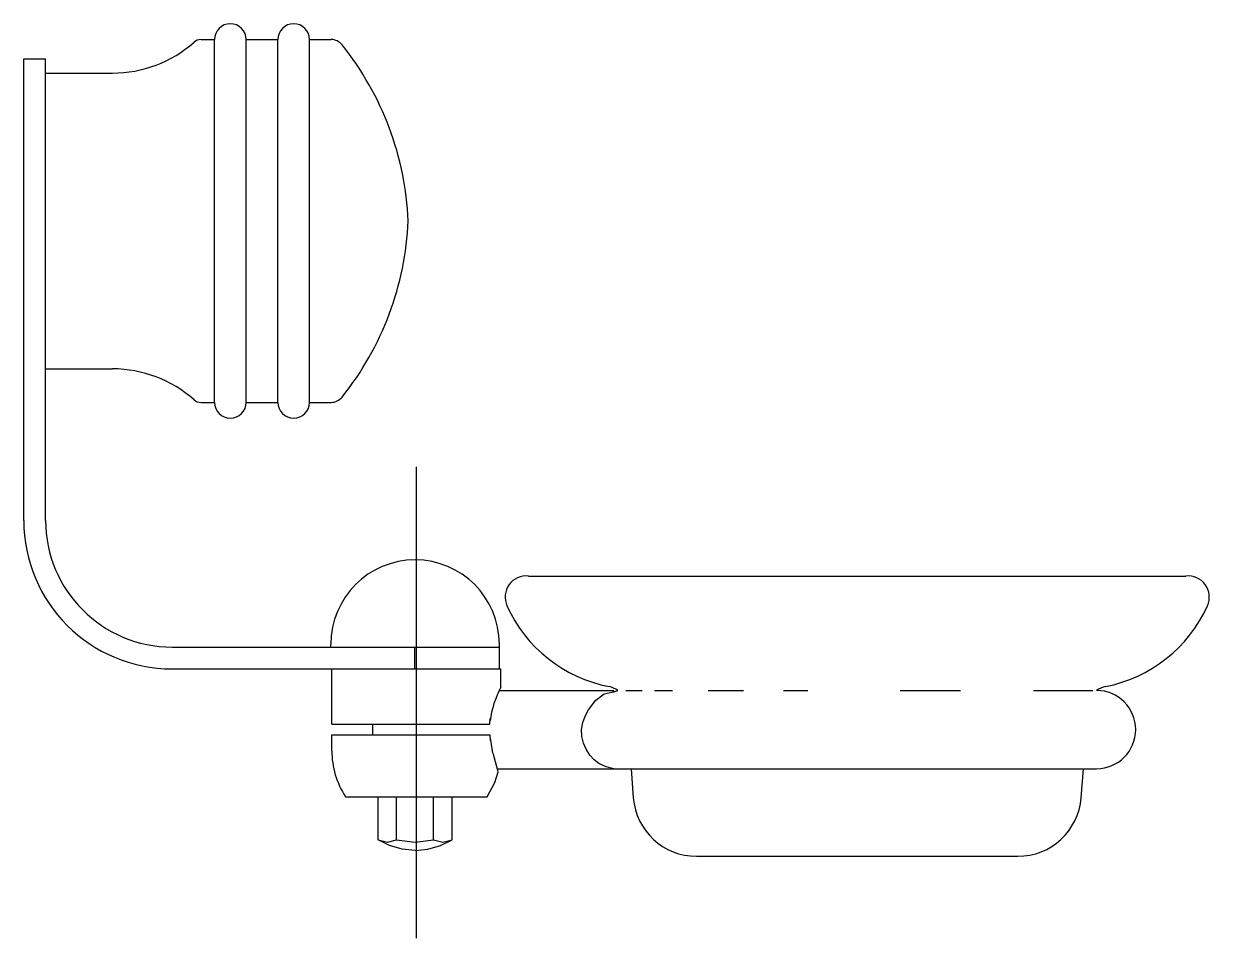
# Model space of a CAD drawing. Extents: x -360.602 to -360.432, y 0.301 to 0.432.
import ezdxf

# ---------------------------------------------------------------- set-up
doc = ezdxf.new("R2010")
doc.units = 0
doc.header["$LTSCALE"] = 0.2
doc.header["$MEASUREMENT"] = 0
doc.linetypes.add('AXES', pattern=[0.54, 0.3, -0.08, 0.08, -0.08])
doc.linetypes.add('CONTINU', pattern=[0])
doc.layers.get('0').update_dxf_attribs({"linetype": 'CONTINUOUS'})
doc.layers.add('DECA_EIXOS', color=5, linetype='AXES')

msp = doc.modelspace()

# ---------------------------------------------------------------- linework, layer by layer
at = {"linetype": 'CONTINU'}
for points in [[(-360.56973, 0.42955, 0.999969), (-360.57426, 0.42955)], [(-360.56067, 0.42955, 0.999955), (-360.5652, 0.42955)], [(-360.58885, 0.42476, 0.182675), (-360.5772, 0.42917)], [(-360.5762, 0.42955, 0.182674), (-360.5772, 0.42917)], [(-360.55602, 0.42879, 0.227125), (-360.55759, 0.42955)], [(-360.54656, 0.40362, 0.159221), (-360.55602, 0.42879)], [(-360.55602, 0.37844, 0.15922), (-360.54656, 0.40362)], [(-360.5772, 0.37806, 0.182675), (-360.58885, 0.38247)], [(-360.55759, 0.37768, 0.22712), (-360.55602, 0.37844)], [(-360.5772, 0.37806, 0.182682), (-360.5762, 0.37768)], [(-360.57426, 0.37768, 0.999958), (-360.56973, 0.37768)], [(-360.5652, 0.37768, 0.99996), (-360.56067, 0.37768)], [(-360.60156, 0.36081, 0.414213), (-360.58031, 0.33957)], [(-360.59843, 0.36081, 0.414213), (-360.58031, 0.34269)], [(-360.54558, 0.35517, 0.413365), (-360.55763, 0.34309)], [(-360.53353, 0.34309, 0.413357), (-360.54558, 0.35517)], [(-360.52937, 0.35285, 0.578353), (-360.53244, 0.34861)], [(-360.43226, 0.34861, 0.578641), (-360.43533, 0.35285)], [(-360.53244, 0.34861, 0.245129), (-360.51784, 0.33705)], [(-360.44686, 0.33705, 0.24513), (-360.43226, 0.34861)], [(-360.53332, 0.33695, 0.08637), (-360.53486, 0.33213)], [(-360.51659, 0.33649, 0.114831), (-360.51784, 0.33705)], [(-360.44686, 0.33705, 0.115311), (-360.44811, 0.33649)], [(-360.44811, 0.32531, 1), (-360.44811, 0.33649)], [(-360.55749, 0.32788, 0.145358), (-360.55553, 0.32129)], [(-360.5337, 0.32486), (-360.53427, 0.32702, 0.028501), (-360.53456, 0.32788)], [(-360.51715, 0.32531, -0.053919), (-360.5186, 0.32571), (-360.51928, 0.32606)], [(-360.51437, 0.32115, 0.392062), (-360.50533, 0.31279)], [(-360.45938, 0.31279, 0.392147), (-360.45033, 0.32115)]]:
    msp.add_lwpolyline(points, format="xyb", dxfattribs=at)
for points in [[(-360.5762, 0.42955), (-360.57426, 0.42955)], [(-360.57426, 0.37768), (-360.57426, 0.42955)], [(-360.56973, 0.37768), (-360.56973, 0.42955)], [(-360.56973, 0.42955), (-360.5652, 0.42955)], [(-360.5652, 0.37768), (-360.5652, 0.42955)], [(-360.56067, 0.37768), (-360.56067, 0.42955)], [(-360.56067, 0.42955), (-360.55759, 0.42955)], [(-360.60156, 0.36081), (-360.60156, 0.42678)], [(-360.60156, 0.42678), (-360.59843, 0.42678)], [(-360.59843, 0.36081), (-360.59843, 0.42678)], [(-360.59843, 0.42476), (-360.58885, 0.42476)], [(-360.59843, 0.38247), (-360.58885, 0.38247)], [(-360.5762, 0.37768), (-360.57426, 0.37768)], [(-360.56973, 0.37768), (-360.5652, 0.37768)], [(-360.56067, 0.37768), (-360.55759, 0.37768)], [(-360.52937, 0.35285), (-360.43533, 0.35285)], [(-360.58031, 0.34269), (-360.53479, 0.34269)], [(-360.55763, 0.34269), (-360.55763, 0.34309)], [(-360.54561, 0.33957), (-360.54561, 0.34269)], [(-360.53479, 0.34269), (-360.53353, 0.34269)], [(-360.53353, 0.33957), (-360.53353, 0.34309)], [(-360.58031, 0.33957), (-360.53332, 0.33957)], [(-360.55749, 0.33166), (-360.55749, 0.33957)], [(-360.53332, 0.33695), (-360.53332, 0.33957)], [(-360.53355, 0.33649), (-360.51715, 0.33649)], [(-360.52113, 0.32811), (-360.5215, 0.32898), (-360.52174, 0.32992), (-360.52179, 0.3309), (-360.52161, 0.33189), (-360.52126, 0.33283), (-360.5208, 0.3337), (-360.51974, 0.33512), (-360.51853, 0.33603), (-360.51715, 0.33632)], [(-360.51715, 0.33632), (-360.51659, 0.33649)], [(-360.51715, 0.33632), (-360.51715, 0.33649)], [(-360.51543, 0.33649), (-360.51311, 0.33649)], [(-360.51134, 0.33649), (-360.50879, 0.33649)], [(-360.50369, 0.33649), (-360.49862, 0.33649)], [(-360.49291, 0.33649), (-360.4894, 0.33649)], [(-360.47619, 0.33649), (-360.46759, 0.33649)], [(-360.45713, 0.33649), (-360.44867, 0.33649)], [(-360.53489, 0.33166), (-360.53484, 0.33248)], [(-360.53486, 0.33213), (-360.53484, 0.33248)], [(-360.55749, 0.33166), (-360.53489, 0.33166)], [(-360.55164, 0.33015), (-360.55164, 0.33166)], [(-360.55749, 0.32788), (-360.55749, 0.33015)], [(-360.55749, 0.33015), (-360.53489, 0.33015)], [(-360.53489, 0.33015), (-360.53484, 0.32933)], [(-360.53486, 0.32968), (-360.53456, 0.32788)], [(-360.51928, 0.32606), (-360.51997, 0.32658), (-360.5206, 0.32726), (-360.52113, 0.32811)], [(-360.5342, 0.32335), (-360.5337, 0.32486)], [(-360.53382, 0.32531), (-360.51715, 0.32531)], [(-360.51715, 0.32531), (-360.51659, 0.32531)], [(-360.51659, 0.32531), (-360.44811, 0.32531)], [(-360.5147, 0.32531), (-360.51437, 0.32115)], [(-360.45033, 0.32115), (-360.45001, 0.32531)], [(-360.53528, 0.32129), (-360.5342, 0.32335)], [(-360.55553, 0.32129), (-360.53528, 0.32129)], [(-360.55087, 0.31516), (-360.55087, 0.32129)], [(-360.54822, 0.31516), (-360.54822, 0.32129)], [(-360.54294, 0.31516), (-360.54294, 0.32129)], [(-360.54029, 0.31516), (-360.54029, 0.32129)], [(-360.54558, 0.31363), (-360.54742, 0.3138), (-360.54922, 0.31431), (-360.55087, 0.31516)], [(-360.55087, 0.31516), (-360.54955, 0.31479)], [(-360.54955, 0.31479), (-360.54822, 0.31516)], [(-360.54822, 0.31516), (-360.54558, 0.31479)], [(-360.54558, 0.31363), (-360.54374, 0.3138), (-360.54194, 0.31431), (-360.54029, 0.31516)], [(-360.54558, 0.31479), (-360.54294, 0.31516)], [(-360.54294, 0.31516), (-360.54162, 0.31479)], [(-360.54162, 0.31479), (-360.54029, 0.31516)], [(-360.50533, 0.31279), (-360.45938, 0.31279)]]:
    msp.add_lwpolyline(points, dxfattribs=at)
at = {"layer": 'DECA_EIXOS'}
msp.add_lwpolyline([(-360.5454, 0.30106), (-360.5454, 0.36845)], dxfattribs=at)

doc.saveas('drawing.dxf')
